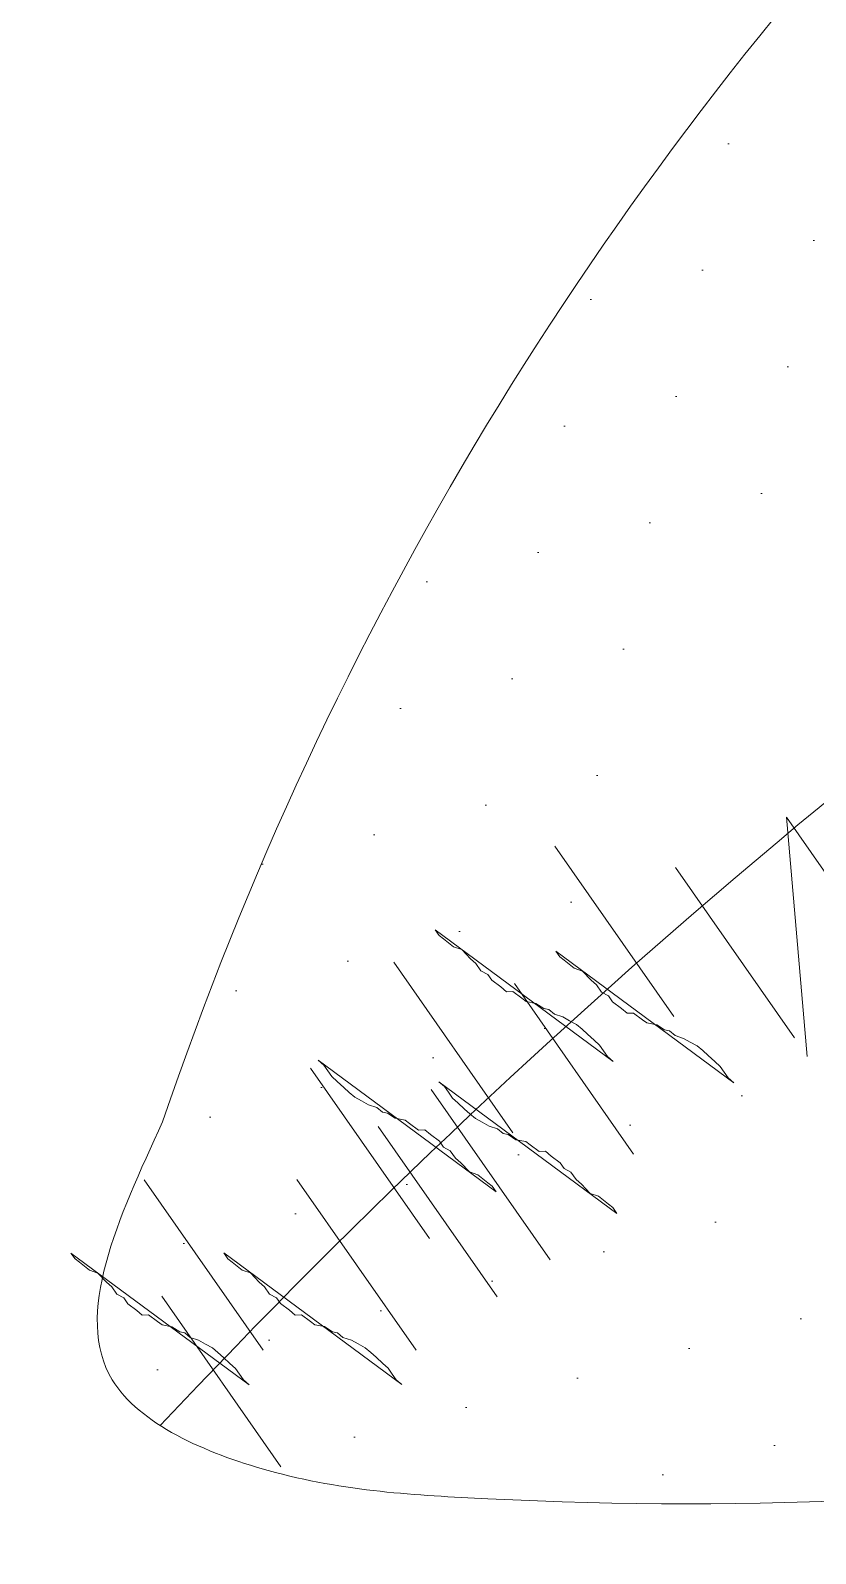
# Model space of a CAD drawing. Extents: x 25752 to 73233, y 27827 to 61602.
# Drawn here: x 59651.9 to 59727.9, y 47807.8 to 47955.2 of the extents above; entities that cross this region are included whole.
import ezdxf

# ---------------------------------------------------------------- set-up
doc = ezdxf.new("R2010")
doc.units = 0
doc.header["$LTSCALE"] = 1000
doc.header["$MEASUREMENT"] = 0
for name, color, linetype, lineweight in [('配景图块－家具立面', 252, 'Continuous', 9), ('铺地', 8, 'Continuous', 5), ('陈设', 31, 'Continuous', 5)]:
    doc.layers.add(name, color=color, linetype=linetype, lineweight=lineweight)

# ---------------------------------------------------------------- blocks, each defined once
blk = doc.blocks.new('keting-01')
at = {"layer": '陈设'}
h = blk.add_hatch(dxfattribs=at)
h.set_pattern_fill('DOTS', color=8, scale=304.8, style=0)
h.set_pattern_definition([(360, (18162.58683531021, 25617.30413790274), (9.525, 19.05), [0, -19.05])])
edge = h.paths.add_edge_path()
edge.add_spline(control_points=[(996.0713303628145, 863.5908750832896), (987.8386285043089, 865.249062579649), (979.6290772076463, 866.8703409121372), (953.8046428019879, 871.8115154706757), (936.2674978222931, 874.9332216072362), (901.3564025760861, 880.3358279757667), (884.0475129705155, 882.5680708720465), (843.5278039620025, 886.746823094727), (820.2507946590194, 888.4518537753029), (749.6108987083426, 892.7779565799283), (701.3337347968481, 894.618957277853), (627.9680007197894, 900.9026336313109), (603.3749709839467, 903.5774288240355), (566.4484742425848, 909.1011380929267), (554.1336054278072, 911.1946513882722), (529.5235732987057, 915.9968669301015), (517.1714435715694, 918.7274998116773), (490.3756448621862, 925.4178034765064), (476.0802774102194, 929.4496035207412), (452.3256658747559, 936.4561370372539), (442.7341582282679, 939.3740820792736), (433.2446362406481, 942.261107346334)], knot_values=[0.007594318894714291, 0.007594318894714291, 0.007594318894714291, 0.007594318894714291, 1.009331685129112, 1.009331685129112, 3.166903830014817, 3.166903830014817, 5.324475974900523, 5.324475974900523, 8.146713981276132, 8.146713981276132, 13.78698518195698, 13.78698518195698, 16.6071207822974, 16.6071207822974, 18.01718858246761, 18.01718858246761, 19.42725638263783, 19.42725638263783, 21.11840045899928, 21.11840045899928, 22.2881602581128, 22.2881602581128, 22.2881602581128, 22.2881602581128], degree=3, periodic=0)
edge.add_ellipse((-77.48649606085382, -800.0763045151252), major_axis=(-1283.858626616139, 1283.858626616139), ratio=0.9999999999999818, start_angle=-61.33743676422674, end_angle=-48.55714826964773)
edge.add_ellipse((147.8141850942047, -800.0763045151252), major_axis=(1283.858626616115, 1283.858626616115), ratio=0.9999999999999885, start_angle=48.5571482696466, end_angle=61.33743676426361)
edge.add_spline(control_points=[(-362.9169472076464, 942.2611073462176), (-372.4064691951498, 939.3740820792154), (-381.9979768417543, 936.4561370371375), (-405.7525883766357, 929.4496035208576), (-420.0479558280203, 925.4178034767974), (-446.8437545358902, 918.7274998123175), (-459.1958842620952, 915.9968669308582), (-483.8059163887519, 911.1946513893781), (-496.1207852023654, 909.1011380941491), (-533.0472819404677, 903.5774288254324), (-557.6403116740985, 900.9026336325915), (-611.6581250126474, 896.2760806423612), (-640.9893235403579, 894.6019140569842), (-669.9649956822395, 893.036922814732)], knot_values=[0.007594318904541566, 0.007594318904541566, 0.007594318904541566, 0.007594318904541566, 1.177354118008585, 1.177354118008585, 2.868498194319651, 2.868498194319651, 4.278565994361959, 4.278565994361959, 5.688633794404266, 5.688633794404266, 8.508769394488882, 8.508769394488882, 11.91787256770212, 11.91787256770212, 11.91787256770212, 11.91787256770212], degree=3, periodic=0)
edge.add_ellipse((-690.3545186583651, 887.7951286538737), major_axis=(-14.8863872921046, 14.8863872921046), ratio=0.9999999999995667, start_angle=225.8035234418923, end_angle=239.417541532368, ccw=False)
edge.add_ellipse((-1021.224653691403, 764.549575428071), major_axis=(-263.7332285244026, 263.7332285244026), ratio=0.9999999999994231, start_angle=234.5429178462428, end_angle=244.3434878472222, ccw=False)
edge.add_ellipse((-545.4026927228551, 1473.910637742491), major_axis=(464.1965283956217, 464.1965283956217), ratio=0.9999999999999988, start_angle=215.5301837112753, end_angle=236.2784491778619)
edge.add_ellipse((-116.4895104428288, 4898.453169354412), major_axis=(2884.587237370078, 2884.587237370078), ratio=1, start_angle=220.7753203818918, end_angle=231.6420249032678)
edge.add_ellipse((703.8265827595023, 1753.867807273753), major_axis=(-687.3524551223126, 687.3524551223126), ratio=0.9999999999999951, start_angle=113.9930274311128, end_angle=139.4777875760855)
edge.add_ellipse((803.3696362192277, 772.3616992990137), major_axis=(18.88655356571336, 18.88655356571336), ratio=0.999999999999889, start_angle=29.349690518414718, end_angle=107.31395154978779, ccw=False)
edge.add_ellipse((582.0949540698202, 537.5616818803828), major_axis=(245.0239564003844, 245.0239564003844), ratio=0.9999999999999977, start_angle=326.06965526290503, end_angle=363.74867896470926, ccw=False)
edge.add_ellipse((782.0569143572357, 287.1395743794274), major_axis=(-245.0406506768896, 245.0406506768896), ratio=0.9999999999729834, start_angle=289.4364312615882, end_angle=291.1525348597326, ccw=False)
edge.add_ellipse((2297.740822082967, 545.9582504187129), major_axis=(-966.7610353427459, 966.7610353427459), ratio=0.9999999999999937, start_angle=35.30528515153998, end_angle=42.74492259143477, ccw=False)
edge.add_ellipse((1141.667108909693, 731.1284608243732), major_axis=(139.1840901862562, 139.1840901862562), ratio=0.9999999999998591, start_angle=92.70420918075928, end_angle=121.7648417998393, ccw=False)
edge = h.paths.add_edge_path()
edge.add_ellipse((1101.918267338537, 809.3025705468026), major_axis=(-54.2011694401335, 54.2011694401335), ratio=0.9999999999999156, start_angle=248.1334738211491, end_angle=277.7178630449272)
edge.add_ellipse((1076.469573644921, 764.9464125772356), major_axis=(-90.17858370672025, 90.17858370672026), ratio=0.9999999999997502, start_angle=-79.30676778778508, end_angle=-64.31921627686972)
edge.add_ellipse((-296.995434705168, 651.4936658183578), major_axis=(1014.580495176632, 1014.580495176632), ratio=0.9999999999999984, start_angle=303.32411686118166, end_angle=324.37804893725087, ccw=False)
edge.add_spline(control_points=[(1108.148602955276, 361.1190873634769), (1110.136375368107, 360.9395735422149), (1118.851643845905, 360.1629144363105), (1127.953862196533, 359.6286005796865), (1136.498063597945, 358.8512076107436)], knot_values=[0, 0, 0, 0, 0.2418033642713523, 1.052830296575082, 1.052830296575082, 1.052830296575082, 1.052830296575082], degree=3, periodic=0)
edge.add_ellipse((1133.497794231167, 324.3855359081645), major_axis=(-24.46307566700356, 24.46307566700356), ratio=0.9999999999999188, start_angle=238.7767705824798, end_angle=310.27284356007203, ccw=False)
edge.add_ellipse((-2508.813566227327, 624.5515211943421), major_axis=(2607.446179105898, 2607.446179105898), ratio=0.999999999999999, start_angle=310.4593117003497, end_angle=318.3404531218047)
edge = h.paths.add_edge_path()
edge.add_ellipse((-1031.590578305419, 809.3025705465116), major_axis=(54.20116944015222, 54.20116944015222), ratio=0.9999999999995934, start_angle=82.28213695507955, end_angle=111.8665261788591)
edge.add_ellipse((2579.141255260445, 624.5515211949823), major_axis=(-2607.446179106048, 2607.446179106049), ratio=0.9999999999999925, start_angle=41.65954687821016, end_angle=49.54410408661445)
edge.add_ellipse((-1063.138307445566, 324.2252916574944), major_axis=(24.46307566700256, 24.46307566700256), ratio=0.9999999999999033, start_angle=49.98346972011012, end_angle=121.3236457343994, ccw=False)
edge.add_spline(control_points=[(-1066.143605310703, 358.690525254875), (-1062.783122170367, 358.996772701852), (-1059.659696693998, 359.2463994749123), (-1056.694063436356, 359.4704228297924)], knot_values=[0, 0, 0, 0, 0.3189857557440551, 0.3189857557440551, 0.3189857557440551, 0.3189857557440551], degree=3, periodic=0)
edge.add_ellipse((2166.821021849522, 749.914078490925), major_axis=(2296.028718604327, 2296.028718604327), ratio=0.9999999999999991, start_angle=132.8754075785099, end_angle=141.9062269296692, ccw=False)
edge = h.paths.add_edge_path()
edge.add_ellipse((-635.3614413564792, 614.8597379613784), major_axis=(201.0565212141125, 201.0565212141125), ratio=0.9999999999999994, start_angle=219.8560000035077, end_angle=290.9319768433341)
edge.add_ellipse((-399.5050116856582, 697.3351374629419), major_axis=(141.3163031800011, 141.3163031800011), ratio=0.9999999999999929, start_angle=231.8281592482279, end_angle=294.8810682384705)
edge.add_ellipse((-58.50481420382857, 130.5610611776938), major_axis=(-368.4761261597796, 368.4761261597795), ratio=0.9999999999999991, start_angle=285.52623263396157, end_angle=332.11357467867344, ccw=False)
edge.add_ellipse((469.8066690799315, 776.027095969941), major_axis=(-235.293706831595, 235.293706831595), ratio=0.9999999999999817, start_angle=80.19826500577827, end_angle=130.5062586859865)
edge.add_ellipse((682.046916129184, 526.5308612888912), major_axis=(178.2628612539982, 178.2628612539982), ratio=0.9999999999999981, start_angle=154.0384846775883, end_angle=216.6923729745889)
edge.add_ellipse((1096.802542923717, 604.6498504911433), major_axis=(-394.2525525941339, 394.252552594134), ratio=0.999999999999949, start_angle=80.98112304628877, end_angle=109.8781780001218)
edge.add_ellipse((81.6952970182756, 14361.16825844161), major_axis=(-10099.29640554323, 10099.29640554323), ratio=0.9999999999995927, start_angle=138.1241672681158, end_angle=138.7143909774701)
edge.add_spline(control_points=[(1006.961830939166, 108.6085719899856), (1007.363344130339, 114.9970480263582), (1007.454428465106, 121.4929060100112), (1007.199459466501, 128.3166593944188)], knot_values=[2.293510373809953, 2.293510373809953, 2.293510373809953, 2.293510373809953, 2.979732802934619, 2.979732802934619, 2.979732802934619, 2.979732802934619], degree=3, periodic=0)
edge.add_spline(control_points=[(1007.199459466501, 128.3166593944188), (1007.056142148329, 132.1522709439159), (1006.394062284846, 142.4749772372306), (1004.522849050001, 156.9979462881456), (992.0258315125247, 153.6702440436347), (988.5933109238977, 157.0695412120549), (987.1594260093989, 159.5937389279716)], knot_values=[2.979732802934619, 2.979732802934619, 2.979732802934619, 2.979732802934619, 3.36545639614831, 3.990521829336836, 4.278466320926378, 4.605763273049225, 4.605763273049225, 4.605763273049225, 4.605763273049225], degree=3, periodic=0)
edge.add_spline(control_points=[(987.1594260093989, 159.5937389279716), (985.7204994963249, 162.1268118276494), (984.6764873770298, 165.380762527755), (983.6324752577348, 168.6347132280353)], knot_values=[4.605763273049225, 4.605763273049225, 4.605763273049225, 4.605763273049225, 4.934211014792284, 4.934211014792284, 4.934211014792284, 4.934211014792284], degree=3, periodic=0)
edge.add_ellipse((2297.740822082967, 545.9582504187129), major_axis=(-966.7610353430241, 966.761035343024), ratio=0.9999999999998376, start_angle=52.795632896919415, end_angle=61.02050574382298, ccw=False)
edge.add_ellipse((697.9145912433742, 481.1212555931415), major_axis=(-193.2577183695978, 193.2577183695977), ratio=0.9999999999999212, start_angle=165.6335501199894, end_angle=198.8130742464472, ccw=False)
edge.add_ellipse((987.5689921147423, 481.2092158006271), major_axis=(197.4361382076936, 197.4361382076936), ratio=0.9999999999998674, start_angle=151.0252170128921, end_angle=192.4102655699839, ccw=False)
edge.add_ellipse((872.4652319916058, 801.2413249782403), major_axis=(300.9884463597922, 300.9884463597923), ratio=0.9999999999999813, start_angle=177.8463850309959, end_angle=203.8962665094932, ccw=False)
edge.add_ellipse((886.4243425853783, 285.6783404281014), major_axis=(-280.5584644205587, 280.5584644205586), ratio=0.9999999999996602, start_angle=2.0533838449994732, end_angle=10.260448050109005, ccw=False)
edge.add_spline(control_points=[(595.9934426442487, 556.0040629839059), (602.4018513633637, 564.1422486366355), (618.4675662182271, 584.5444695093902), (560.9736075192923, 575.6567985196598), (529.1059395032935, 596.5780363008962), (474.9238256493118, 621.3288819395821), (415.2595064755296, 591.6954341397504), (340.9271842219168, 609.1883606316987), (261.9902330305194, 623.6756329140626), (229.1386710400693, 677.9326262066606), (178.6444096356863, 685.7719019984361), (189.3899977983674, 715.6425413673278), (173.7849215685856, 716.9934724339982), (165.6612177520292, 717.6121500710142)], knot_values=[28.72622828787619, 28.72622828787619, 28.72622828787619, 28.72622828787619, 29.65137003608691, 31.04553471454428, 32.97090723718488, 34.80045963000916, 37.53798117998499, 40.13244696109814, 43.73799823656201, 46.29924793153518, 47.53881564063179, 48.20545028199999, 48.98405692497199, 48.98405692497199, 48.98405692497199, 48.98405692550385], degree=3, periodic=0)
edge.add_ellipse((18.62507486331742, -4997.741153196723), major_axis=(-4042.702252732715, 4042.702252732715), ratio=0.9999999999999977, start_angle=-46.47369586912973, end_angle=-42.84626635100496)
edge.add_spline(control_points=[(-196.2340660261689, 715.4644757015049), (-208.8575831012568, 714.1898179298732), (-231.1373375068652, 711.301770086342), (-259.3318401137367, 671.6945340897655), (-321.67682123743, 652.850656854629), (-379.5356295341626, 620.6237012119964), (-444.5238694277359, 630.861494119803), (-465.1179062118754, 597.4442924734321), (-544.0760743449209, 568.0265953844064), (-524.7681710667675, 567.5076862247661)], knot_values=[0, 0, 0, 1.163513729807164e-12, 1.426783815582302, 2.507845637052222, 5.446644405802077, 8.794161911986935, 10.36550993041577, 12.19506232323765, 14.47634677036475, 14.47634677036475, 14.47634677036475, 14.47634677036475], degree=3, periodic=0)
edge.add_ellipse((-756.0246989517473, 924.870957973355), major_axis=(300.9884463598087, 300.9884463598087), ratio=0.9999999999999547, start_angle=233.1899730444863, end_angle=257.9076692015958, ccw=False)
edge.add_ellipse((-939.7393269962631, 638.6571184380446), major_axis=(197.4361382076993, 197.4361382076993), ratio=0.9999999999999556, start_angle=244.6759739839959, end_angle=286.0610225410798, ccw=False)
edge.add_ellipse((-657.4306535270298, 573.8381970869959), major_axis=(-193.2577183704306, 193.2577183704306), ratio=0.9999999999956852, start_angle=85.14470269029368, end_angle=91.45268943398088, ccw=False)
edge.add_ellipse((-2122.789457567385, 542.7427645198768), major_axis=(-894.3411277871842, 894.3411277871842), ratio=0.9999999999998531, start_angle=208.0880272447276, end_angle=218.4118439115923, ccw=False)
edge.add_spline(control_points=[(-912.6986819964368, 174.8128519249731), (-914.3419047960779, 169.8037326467456), (-915.9851275954861, 164.7946133684018), (-919.0608770635445, 162.4413558801753)], knot_values=[4.42752981046754, 4.42752981046754, 4.42752981046754, 4.42752981046754, 4.934211014792284, 4.934211014792284, 4.934211014792284, 4.934211014792284], degree=3, periodic=0)
edge.add_ellipse((-1027.898065884248, 610.1037862319499), major_axis=(325.7661624684434, 325.7661624684433), ratio=0.9999999999999749, start_angle=238.6648212037559, end_angle=277.816367146285)
h = blk.add_hatch(dxfattribs=at)
h.set_pattern_fill('DOTS', color=8, scale=162.56, angle=14.82400259601741, style=0)
h.set_pattern_definition([(14.82400259601742, (4836.366016332875, 17139.19586050097), (2.3114750246387, 11.12155938753516), [0, -10.15999999999999])])
edge = h.paths.add_edge_path(flags=17)
edge.add_ellipse((-519.1439025870932, 762.2042342543718), major_axis=(21.14502328860399, 21.14502328860399), ratio=0.9999999999999227, start_angle=217.598370494964, end_angle=267.39462829812675, ccw=False)
edge.add_ellipse((-537.164517506928, 656.8479491472244), major_axis=(54.45877196658473, 54.45877196658473), ratio=0.999999999999866, start_angle=350.65844968254294, end_angle=394.3991949743683, ccw=False)
edge.add_ellipse((-516.9501930261322, 701.7574595074402), major_axis=(-29.95442116378443, 29.95442116378443), ratio=0.9999999999998381, start_angle=224.9828587922299, end_angle=289.9024488496004)
edge = h.paths.add_edge_path(flags=17)
edge.add_ellipse((-268.9012063805421, 118.0461821601493), major_axis=(-437.6135387341282, 437.6135387341282), ratio=0.9999999999840347, start_angle=-26.32292343229813, end_angle=-25.58827127859119)
edge.add_ellipse((-472.1012531904853, 651.9236041483819), major_axis=(-35.27276074935165, 35.27276074935165), ratio=0.9999999999999832, start_angle=246.3633945223265, end_angle=317.8577408210059, ccw=False)
edge.add_ellipse((-407.3491173858347, 676.690143339074), major_axis=(-13.75234945515317, 13.75234945515317), ratio=0.9999999999999909, start_angle=-72.18619439915022, end_angle=64.8217797418078, ccw=False)
edge.add_ellipse((-443.9371503046423, 625.1105849205924), major_axis=(58.36219010513094, 58.36219010513094), ratio=0.9999999999999907, start_angle=11.56752916311502, end_angle=61.28906160823021)
edge = h.paths.add_edge_path()
edge.add_ellipse((-425.4547496489249, 468.2156776812044), major_axis=(-220.0337383788228, 220.0337383788228), ratio=0.9999999999999688, start_angle=-23.32578200306534, end_angle=26.28458598788795)
edge.add_spline(control_points=[(-720.1757704019547, 568.0616188914282), (-724.1126861067023, 559.5518392391969), (-729.1230209034402, 548.7218270415324), (-722.1788345618406, 542.4840992808458), (-720.3808340353426, 541.3396552748163)], knot_values=[0, 0, 0, 0, 1.42238482592121, 1.810204922351612, 1.810204922351612, 1.810204922351612, 1.810204922351612], degree=3, periodic=0)
edge.add_ellipse((-268.9012063769624, 118.0461821584613), major_axis=(437.6135387384768, 437.6135387384769), ratio=0.99999999999961, start_angle=87.25263749308863, end_angle=91.84549474957328, ccw=False)
edge.add_ellipse((-419.3596846963046, 494.8536052366253), major_axis=(196.4563008926624, 196.4563008926624), ratio=0.9999999999999459, start_angle=66.89079912288321, end_angle=117.98945326683679, ccw=False)
edge.add_ellipse((-326.5521458889125, 374.6258958802209), major_axis=(301.2260797398521, 301.2260797398521), ratio=0.9999999999999956, start_angle=389.56745048290304, end_angle=432.4529716565977, ccw=False)
edge.add_ellipse((-65.63578831939958, -110.8210009536706), major_axis=(-642.1611214507669, 642.1611214507669), ratio=0.999999999999835, start_angle=321.74637887917953, end_angle=324.3508728240508, ccw=False)
edge.add_spline(control_points=[(-172.3207264993107, 791.0438091878896), (-173.0406314915745, 794.3510192702524), (-177.5621041331906, 803.7592005331535), (-188.5103892912157, 803.5802000950789), (-195.9014523802325, 803.4593589303549)], knot_values=[0, 0, 0, 0, 0.5819764206049407, 1.791185280154921, 1.791185280154921, 1.791185280154921, 1.791185280154921], degree=3, periodic=0)
edge.add_ellipse((-310.588310538209, 350.0807654595119), major_axis=(330.6850650178454, 330.6850650178453), ratio=0.9999999999999977, start_angle=30.80422389370577, end_angle=74.43044399808288)
edge = h.paths.add_edge_path()
edge.add_spline(control_points=[(-184.02270455088, 765.4202955260407), (-178.7685652549844, 770.4592218788457), (-171.4651442120085, 777.4634900736273), (-171.7042187721236, 788.2116013358464), (-172.3207264993107, 791.0438091878896)], knot_values=[1.791185280154921, 1.791185280154921, 1.791185280154921, 1.791185280154921, 3.069002213139684, 3.567391534373676, 3.567391534373676, 3.567391534373676, 3.567391534373676], degree=3, periodic=0)
edge.add_ellipse((-65.63578831939958, -110.8210009536706), major_axis=(642.1611214519006, 642.1611214519005), ratio=0.9999999999993392, start_angle=51.74637887920161, end_angle=54.3508728240713)
edge.add_ellipse((-507.7083576456644, 994.6399603226455), major_axis=(-255.5169101381771, 255.5169101381771), ratio=0.9999999999999863, start_angle=145.8922033348512, end_angle=189.5904192882054, ccw=False)
edge.add_ellipse((-653.8920481570531, 961.5946925718454), major_axis=(273.4511480315422, 273.4511480315423), ratio=0.9999999999999933, start_angle=220.3807436132537, end_angle=258.6817611968143, ccw=False)
edge.add_ellipse((-268.9012063769624, 118.0461821584613), major_axis=(-437.6135387383082, 437.6135387383082), ratio=0.9999999999988526, start_angle=-2.747362506916546, end_angle=1.845494749579979)
edge.add_spline(control_points=[(-720.3808340353426, 541.3396552748163), (-717.6522013170179, 539.6028552498901), (-707.1904422369553, 535.6688909807708), (-697.8251601859229, 535.2074981800979), (-691.54221590003, 534.8979607583606)], knot_values=[1.810204922351612, 1.810204922351612, 1.810204922351612, 1.810204922351612, 2.398757922429805, 3.598446597238173, 3.598446597238173, 3.598446597238173, 3.598446597238173], degree=3, periodic=0)
edge.add_ellipse((-673.966593976249, 887.778286769113), major_axis=(-249.833371441272, 249.833371441272), ratio=0.9999999999999963, start_angle=132.1486721113125, end_angle=176.9724953827164)
edge.add_ellipse((-424.9174051396549, 901.4550634215702), major_axis=(-195.6217202257924, 195.6217202257924), ratio=0.9999999999999788, start_angle=132.3564968236814, end_angle=195.5463068146161)
h = blk.add_hatch(dxfattribs=at)
h.set_pattern_fill('DOTS', color=8, scale=101.6, angle=-12.91376044602294, style=0)
h.set_pattern_definition([(347.0862395539771, (-84801.83881072572, -1656.016197081772), (4.51382122238878, 5.479830560547713), [0, -6.35])])
edge = h.paths.add_edge_path()
edge.add_spline(control_points=[(-721.9139495213749, 708.4478805977269), (-723.4656656144653, 715.500723190722), (-726.3883777506417, 728.785001631768), (-749.9739508935018, 732.6530796482693), (-745.2405469171936, 743.5090452847653), (-743.3459817460971, 747.8541919271811)], knot_values=[0, 0, 0, 0, 0.7990955360639407, 1.505124701441903, 1.976309702937445, 1.976309702937445, 1.976309702937445, 1.976309702937445], degree=3, periodic=0)
edge.add_ellipse((-782.7966544702649, 403.5672688783961), major_axis=(245.0406506692318, 245.0406506692318), ratio=0.9999999999999795, start_angle=38.46318082415625, end_angle=87.3867010202112)
edge.add_ellipse((-818.5749749811366, 379.4697173082386), major_axis=(242.4561669294071, 242.4561669294071), ratio=0.9999999999999966, start_angle=388.6260509978115, end_angle=440.23784346014736, ccw=False)
at = {"layer": '陈设', "color": 8, "linetype": 'Continuous'}
for p, q in [((-665.2664875418704, 594.8660143965099), (-654.7831830251671, 579.8641193870862)), ((-665.2664875418704, 594.8660143965099), (-663.4444005549885, 573.8116719598765)), ((-665.2664875418704, 594.8660143965099), (-654.7831830251671, 579.8641193870862)), ((-665.2664875418704, 594.8660143965099), (-663.4444005549885, 573.8116719598765)), ((-665.2664875418704, 594.8660143965099), (-654.7831830251671, 579.8641193870862)), ((-665.2664875418704, 594.8660143965099), (-663.4444005549885, 573.8116719598765)), ((-665.2664875418704, 594.8660143965099), (-654.7831830251671, 579.8641193870862)), ((-665.2664875418704, 594.8660143965099), (-663.4444005549885, 573.8116719598765)), ((-675.1756287318713, 577.3365241035353), (-685.6589332487492, 592.338419112959)), ((-675.1756287318713, 577.3365241035353), (-685.6589332487492, 592.338419112959)), ((-675.1756287318713, 577.3365241035353), (-685.6589332487492, 592.338419112959)), ((-675.1756287318713, 577.3365241035353), (-685.6589332487492, 592.338419112959)), ((-664.5529369997967, 575.453093926073), (-675.0362415165, 590.4549889354967)), ((-664.5529369997967, 575.453093926073), (-675.0362415165, 590.4549889354967)), ((-664.5529369997967, 575.453093926073), (-675.0362415165, 590.4549889354967)), ((-664.5529369997967, 575.453093926073), (-675.0362415165, 590.4549889354967)), ((-699.8352023726911, 582.1167355084326), (-689.3518978559878, 567.114840499009)), ((-699.8352023726911, 582.1167355084326), (-689.3518978559878, 567.114840499009)), ((-699.8352023726911, 582.1167355084326), (-689.3518978559878, 567.114840499009)), ((-699.8352023726911, 582.1167355084326), (-689.3518978559878, 567.114840499009)), ((-689.2125106406165, 580.2333053309703), (-678.7292061237385, 565.2314103215467)), ((-689.2125106406165, 580.2333053309703), (-678.7292061237385, 565.2314103215467)), ((-689.2125106406165, 580.2333053309703), (-678.7292061237385, 565.2314103215467)), ((-689.2125106406165, 580.2333053309703), (-678.7292061237385, 565.2314103215467)), ((-707.1645750698226, 572.8008071827062), (-696.6812705529446, 557.7989121733117)), ((-707.1645750698226, 572.8008071827062), (-696.6812705529446, 557.7989121733117)), ((-707.1645750698226, 572.8008071827062), (-696.6812705529446, 557.7989121733117)), ((-707.1645750698226, 572.8008071827062), (-696.6812705529446, 557.7989121733117)), ((-696.5418833375734, 570.9173770051275), (-686.0585788206954, 555.9154819957912)), ((-696.5418833375734, 570.9173770051275), (-686.0585788206954, 555.9154819957912)), ((-696.5418833375734, 570.9173770051275), (-686.0585788206954, 555.9154819957912)), ((-696.5418833375734, 570.9173770051275), (-686.0585788206954, 555.9154819957912)), ((-701.205615853687, 567.6583668520325), (-690.7223113369837, 552.6564718427253)), ((-701.205615853687, 567.6583668520325), (-690.7223113369837, 552.6564718427253)), ((-701.205615853687, 567.6583668520325), (-690.7223113369837, 552.6564718427253)), ((-701.205615853687, 567.6583668520325), (-690.7223113369837, 552.6564718427253)), ((-711.3109881707933, 547.9707159115933), (-721.7942926876713, 562.9726109209878)), ((-711.3109881707933, 547.9707159115933), (-721.7942926876713, 562.9726109209878)), ((-711.3109881707933, 547.9707159115933), (-721.7942926876713, 562.9726109209878)), ((-711.3109881707933, 547.9707159115933), (-721.7942926876713, 562.9726109209878)), ((-697.8659622865962, 547.979823318834), (-708.3492668034742, 562.9817183281411)), ((-697.8659622865962, 547.979823318834), (-708.3492668034742, 562.9817183281411)), ((-697.8659622865962, 547.979823318834), (-708.3492668034742, 562.9817183281411)), ((-697.8659622865962, 547.979823318834), (-708.3492668034742, 562.9817183281411)), ((-709.7704951289052, 537.7177828577114), (-720.2537996456085, 552.719677867135)), ((-709.7704951289052, 537.7177828577114), (-720.2537996456085, 552.719677867135)), ((-709.7704951289052, 537.7177828577114), (-720.2537996456085, 552.719677867135)), ((-709.7704951289052, 537.7177828577114), (-720.2537996456085, 552.719677867135))]:
    blk.add_line(p, q, dxfattribs=at)
for points in [[(-696.1929725076188, 584.9772463228437), (-695.8372748280526, 584.468233231135), (-695.443248295458, 584.1753978321212), (-694.5662708103191, 583.4624737613485), (-693.8288133119931, 583.2202339293144), (-693.0795546725858, 582.419051686069), (-692.5966037202161, 581.9989630142809), (-692.1519816207292, 581.3626966495649), (-691.5424436428002, 581.0310668246821), (-691.186745963234, 580.5220537329442), (-690.3986928980448, 579.9363829350332), (-689.9157419455005, 579.5162942632451), (-689.3561332868703, 579.5285609769926), (-688.568080221652, 578.9428901791689), (-688.1740536890575, 578.6500547801843), (-687.3093429175788, 578.4967393680126), (-686.6102142722812, 578.0383218430798), (-686.1778588866582, 577.9616641369648), (-685.6949079341139, 577.5415754650894), (-684.9574504357879, 577.2993356330553), (-684.3472462102654, 576.9681713810423), (-683.7370419849176, 576.6370071290876), (-683.2540910324024, 576.216918457183), (-682.771140079858, 575.796829785395), (-682.1997302803211, 575.2501540880185), (-681.7167793277767, 574.8300654162304), (-681.3610816482105, 574.3210523243761), (-681.0053839686443, 573.8120392326673), (-680.5224330161, 573.3919505607919)], [(-696.1929725076188, 584.9772463228437), (-695.8372748280526, 584.468233231135), (-695.443248295458, 584.1753978321212), (-694.5662708103191, 583.4624737613485), (-693.8288133119931, 583.2202339293144), (-693.0795546725858, 582.419051686069), (-692.5966037202161, 581.9989630142809), (-692.1519816207292, 581.3626966495649), (-691.5424436428002, 581.0310668246821), (-691.186745963234, 580.5220537329442), (-690.3986928980448, 579.9363829350332), (-689.9157419455005, 579.5162942632451), (-689.3561332868703, 579.5285609769926), (-688.568080221652, 578.9428901791689), (-688.1740536890575, 578.6500547801843), (-687.3093429175788, 578.4967393680126), (-686.6102142722812, 578.0383218430798), (-686.1778588866582, 577.9616641369648), (-685.6949079341139, 577.5415754650894), (-684.9574504357879, 577.2993356330553), (-684.3472462102654, 576.9681713810423), (-683.7370419849176, 576.6370071290876), (-683.2540910324024, 576.216918457183), (-682.771140079858, 575.796829785395), (-682.1997302803211, 575.2501540880185), (-681.7167793277767, 574.8300654162304), (-681.3610816482105, 574.3210523243761), (-681.0053839686443, 573.8120392326673), (-680.5224330161, 573.3919505607919)], [(-696.1929725076188, 584.9772463228437), (-695.8372748280526, 584.468233231135), (-695.443248295458, 584.1753978321212), (-694.5662708103191, 583.4624737613485), (-693.8288133119931, 583.2202339293144), (-693.0795546725858, 582.419051686069), (-692.5966037202161, 581.9989630142809), (-692.1519816207292, 581.3626966495649), (-691.5424436428002, 581.0310668246821), (-691.186745963234, 580.5220537329442), (-690.3986928980448, 579.9363829350332), (-689.9157419455005, 579.5162942632451), (-689.3561332868703, 579.5285609769926), (-688.568080221652, 578.9428901791689), (-688.1740536890575, 578.6500547801843), (-687.3093429175788, 578.4967393680126), (-686.6102142722812, 578.0383218430798), (-686.1778588866582, 577.9616641369648), (-685.6949079341139, 577.5415754650894), (-684.9574504357879, 577.2993356330553), (-684.3472462102654, 576.9681713810423), (-683.7370419849176, 576.6370071290876), (-683.2540910324024, 576.216918457183), (-682.771140079858, 575.796829785395), (-682.1997302803211, 575.2501540880185), (-681.7167793277767, 574.8300654162304), (-681.3610816482105, 574.3210523243761), (-681.0053839686443, 573.8120392326673), (-680.5224330161, 573.3919505607919)], [(-696.1929725076188, 584.9772463228437), (-695.8372748280526, 584.468233231135), (-695.443248295458, 584.1753978321212), (-694.5662708103191, 583.4624737613485), (-693.8288133119931, 583.2202339293144), (-693.0795546725858, 582.419051686069), (-692.5966037202161, 581.9989630142809), (-692.1519816207292, 581.3626966495649), (-691.5424436428002, 581.0310668246821), (-691.186745963234, 580.5220537329442), (-690.3986928980448, 579.9363829350332), (-689.9157419455005, 579.5162942632451), (-689.3561332868703, 579.5285609769926), (-688.568080221652, 578.9428901791689), (-688.1740536890575, 578.6500547801843), (-687.3093429175788, 578.4967393680126), (-686.6102142722812, 578.0383218430798), (-686.1778588866582, 577.9616641369648), (-685.6949079341139, 577.5415754650894), (-684.9574504357879, 577.2993356330553), (-684.3472462102654, 576.9681713810423), (-683.7370419849176, 576.6370071290876), (-683.2540910324024, 576.216918457183), (-682.771140079858, 575.796829785395), (-682.1997302803211, 575.2501540880185), (-681.7167793277767, 574.8300654162304), (-681.3610816482105, 574.3210523243761), (-681.0053839686443, 573.8120392326673), (-680.5224330161, 573.3919505607919)], [(-685.5702807753696, 583.0938161453814), (-685.2145830958034, 582.5848030536436), (-684.8205565632088, 582.2919676546298), (-683.9435790780699, 581.579043583828), (-683.2061215797439, 581.336803751823), (-682.4568629405112, 580.5356215085776), (-681.9739119879669, 580.1155328367022), (-681.52928988848, 579.4792664720735), (-680.919751910551, 579.1476366471616), (-680.5640542309848, 578.6386235554528), (-679.7760011657665, 578.0529527575418), (-679.2930502132513, 577.6328640857246), (-678.733441554592, 577.6451307995012), (-677.9453884894028, 577.0594600015902), (-677.5513619568083, 576.7666246026638), (-676.6866511855042, 576.6133091904921), (-675.9875225400319, 576.1548916655593), (-675.555167154409, 576.0782339595025), (-675.0722162020393, 575.658145287598), (-674.3347587035387, 575.415905455593), (-673.7245544781908, 575.0847412035218), (-673.1143502526684, 574.7535769515671), (-672.631399300124, 574.3334882796917), (-672.1484483475797, 573.9133996079036), (-671.5770385480719, 573.3667239105271), (-671.0940875957021, 572.9466352386517), (-670.7383899161359, 572.4376221469138), (-670.3826922365697, 571.9286090551759), (-669.8997412840254, 571.5085203832714)], [(-685.5702807753696, 583.0938161453814), (-685.2145830958034, 582.5848030536436), (-684.8205565632088, 582.2919676546298), (-683.9435790780699, 581.579043583828), (-683.2061215797439, 581.336803751823), (-682.4568629405112, 580.5356215085776), (-681.9739119879669, 580.1155328367022), (-681.52928988848, 579.4792664720735), (-680.919751910551, 579.1476366471616), (-680.5640542309848, 578.6386235554528), (-679.7760011657665, 578.0529527575418), (-679.2930502132513, 577.6328640857246), (-678.733441554592, 577.6451307995012), (-677.9453884894028, 577.0594600015902), (-677.5513619568083, 576.7666246026638), (-676.6866511855042, 576.6133091904921), (-675.9875225400319, 576.1548916655593), (-675.555167154409, 576.0782339595025), (-675.0722162020393, 575.658145287598), (-674.3347587035387, 575.415905455593), (-673.7245544781908, 575.0847412035218), (-673.1143502526684, 574.7535769515671), (-672.631399300124, 574.3334882796917), (-672.1484483475797, 573.9133996079036), (-671.5770385480719, 573.3667239105271), (-671.0940875957021, 572.9466352386517), (-670.7383899161359, 572.4376221469138), (-670.3826922365697, 571.9286090551759), (-669.8997412840254, 571.5085203832714)], [(-685.5702807753696, 583.0938161453814), (-685.2145830958034, 582.5848030536436), (-684.8205565632088, 582.2919676546298), (-683.9435790780699, 581.579043583828), (-683.2061215797439, 581.336803751823), (-682.4568629405112, 580.5356215085776), (-681.9739119879669, 580.1155328367022), (-681.52928988848, 579.4792664720735), (-680.919751910551, 579.1476366471616), (-680.5640542309848, 578.6386235554528), (-679.7760011657665, 578.0529527575418), (-679.2930502132513, 577.6328640857246), (-678.733441554592, 577.6451307995012), (-677.9453884894028, 577.0594600015902), (-677.5513619568083, 576.7666246026638), (-676.6866511855042, 576.6133091904921), (-675.9875225400319, 576.1548916655593), (-675.555167154409, 576.0782339595025), (-675.0722162020393, 575.658145287598), (-674.3347587035387, 575.415905455593), (-673.7245544781908, 575.0847412035218), (-673.1143502526684, 574.7535769515671), (-672.631399300124, 574.3334882796917), (-672.1484483475797, 573.9133996079036), (-671.5770385480719, 573.3667239105271), (-671.0940875957021, 572.9466352386517), (-670.7383899161359, 572.4376221469138), (-670.3826922365697, 571.9286090551759), (-669.8997412840254, 571.5085203832714)], [(-685.5702807753696, 583.0938161453814), (-685.2145830958034, 582.5848030536436), (-684.8205565632088, 582.2919676546298), (-683.9435790780699, 581.579043583828), (-683.2061215797439, 581.336803751823), (-682.4568629405112, 580.5356215085776), (-681.9739119879669, 580.1155328367022), (-681.52928988848, 579.4792664720735), (-680.919751910551, 579.1476366471616), (-680.5640542309848, 578.6386235554528), (-679.7760011657665, 578.0529527575418), (-679.2930502132513, 577.6328640857246), (-678.733441554592, 577.6451307995012), (-677.9453884894028, 577.0594600015902), (-677.5513619568083, 576.7666246026638), (-676.6866511855042, 576.6133091904921), (-675.9875225400319, 576.1548916655593), (-675.555167154409, 576.0782339595025), (-675.0722162020393, 575.658145287598), (-674.3347587035387, 575.415905455593), (-673.7245544781908, 575.0847412035218), (-673.1143502526684, 574.7535769515671), (-672.631399300124, 574.3334882796917), (-672.1484483475797, 573.9133996079036), (-671.5770385480719, 573.3667239105271), (-671.0940875957021, 572.9466352386517), (-670.7383899161359, 572.4376221469138), (-670.3826922365697, 571.9286090551759), (-669.8997412840254, 571.5085203832714)], [(-690.8109638101887, 561.9010748103028), (-691.1666614897549, 562.4100879020407), (-691.5606880223495, 562.7029233009671), (-692.4376655074884, 563.4158473717398), (-693.1751230058144, 563.6580872038612), (-693.9248472179752, 564.4599356944964), (-694.4077981705195, 564.8800243663718), (-694.8524202700355, 565.5162907310878), (-695.4619582479354, 565.8479205559997), (-695.8176559275016, 566.3569336477085), (-696.6057089927199, 566.9426044455613), (-697.0886599452642, 567.3626931174367), (-697.6482686038944, 567.3504264036892), (-698.4358560961555, 567.9354309539776), (-698.82988262875, 568.228266352904), (-699.6945934000541, 568.3815817651921), (-700.3937220455264, 568.8399992900086), (-700.8260774311493, 568.9166569961817), (-701.3090283836937, 569.3367456679698), (-702.0464858820196, 569.5789855000912), (-702.6566901075421, 569.910149752046), (-703.2668943328899, 570.241314004088), (-703.7498452854343, 570.6614026759053), (-704.2327962379786, 571.0814913477807), (-704.8046716104436, 571.628833292576), (-705.2876225627842, 572.0489219644223), (-705.6433202423505, 572.5579350562766), (-705.9990179219167, 573.0669481480145), (-706.481968874461, 573.4870368198026)], [(-690.8109638101887, 561.9010748103028), (-691.1666614897549, 562.4100879020407), (-691.5606880223495, 562.7029233009671), (-692.4376655074884, 563.4158473717398), (-693.1751230058144, 563.6580872038612), (-693.9248472179752, 564.4599356944964), (-694.4077981705195, 564.8800243663718), (-694.8524202700355, 565.5162907310878), (-695.4619582479354, 565.8479205559997), (-695.8176559275016, 566.3569336477085), (-696.6057089927199, 566.9426044455613), (-697.0886599452642, 567.3626931174367), (-697.6482686038944, 567.3504264036892), (-698.4358560961555, 567.9354309539776), (-698.82988262875, 568.228266352904), (-699.6945934000541, 568.3815817651921), (-700.3937220455264, 568.8399992900086), (-700.8260774311493, 568.9166569961817), (-701.3090283836937, 569.3367456679698), (-702.0464858820196, 569.5789855000912), (-702.6566901075421, 569.910149752046), (-703.2668943328899, 570.241314004088), (-703.7498452854343, 570.6614026759053), (-704.2327962379786, 571.0814913477807), (-704.8046716104436, 571.628833292576), (-705.2876225627842, 572.0489219644223), (-705.6433202423505, 572.5579350562766), (-705.9990179219167, 573.0669481480145), (-706.481968874461, 573.4870368198026)], [(-690.8109638101887, 561.9010748103028), (-691.1666614897549, 562.4100879020407), (-691.5606880223495, 562.7029233009671), (-692.4376655074884, 563.4158473717398), (-693.1751230058144, 563.6580872038612), (-693.9248472179752, 564.4599356944964), (-694.4077981705195, 564.8800243663718), (-694.8524202700355, 565.5162907310878), (-695.4619582479354, 565.8479205559997), (-695.8176559275016, 566.3569336477085), (-696.6057089927199, 566.9426044455613), (-697.0886599452642, 567.3626931174367), (-697.6482686038944, 567.3504264036892), (-698.4358560961555, 567.9354309539776), (-698.82988262875, 568.228266352904), (-699.6945934000541, 568.3815817651921), (-700.3937220455264, 568.8399992900086), (-700.8260774311493, 568.9166569961817), (-701.3090283836937, 569.3367456679698), (-702.0464858820196, 569.5789855000912), (-702.6566901075421, 569.910149752046), (-703.2668943328899, 570.241314004088), (-703.7498452854343, 570.6614026759053), (-704.2327962379786, 571.0814913477807), (-704.8046716104436, 571.628833292576), (-705.2876225627842, 572.0489219644223), (-705.6433202423505, 572.5579350562766), (-705.9990179219167, 573.0669481480145), (-706.481968874461, 573.4870368198026)], [(-690.8109638101887, 561.9010748103028), (-691.1666614897549, 562.4100879020407), (-691.5606880223495, 562.7029233009671), (-692.4376655074884, 563.4158473717398), (-693.1751230058144, 563.6580872038612), (-693.9248472179752, 564.4599356944964), (-694.4077981705195, 564.8800243663718), (-694.8524202700355, 565.5162907310878), (-695.4619582479354, 565.8479205559997), (-695.8176559275016, 566.3569336477085), (-696.6057089927199, 566.9426044455613), (-697.0886599452642, 567.3626931174367), (-697.6482686038944, 567.3504264036892), (-698.4358560961555, 567.9354309539776), (-698.82988262875, 568.228266352904), (-699.6945934000541, 568.3815817651921), (-700.3937220455264, 568.8399992900086), (-700.8260774311493, 568.9166569961817), (-701.3090283836937, 569.3367456679698), (-702.0464858820196, 569.5789855000912), (-702.6566901075421, 569.910149752046), (-703.2668943328899, 570.241314004088), (-703.7498452854343, 570.6614026759053), (-704.2327962379786, 571.0814913477807), (-704.8046716104436, 571.628833292576), (-705.2876225627842, 572.0489219644223), (-705.6433202423505, 572.5579350562766), (-705.9990179219167, 573.0669481480145), (-706.481968874461, 573.4870368198026)], [(-680.1882720779395, 560.0176446328114), (-680.5439697575057, 560.5266577245493), (-680.9379962901003, 560.8194931234466), (-681.8149737752392, 561.5324171942484), (-682.5524312735652, 561.7746570263407), (-683.3021554859006, 562.576505517005), (-683.7851064382703, 562.9965941889095), (-684.2297285377572, 563.6328605536255), (-684.8392665156862, 563.9644903785083), (-685.1949641952524, 564.4735034702462), (-685.9830172604707, 565.0591742680408), (-686.465968213015, 565.4792629399453), (-687.0255768716452, 565.4669962261687), (-687.8131643640809, 566.0520007765153), (-688.2071908966755, 566.3448361754126), (-689.0719016679795, 566.4981515875843), (-689.7710303132772, 566.9565691125172), (-690.2033856989001, 567.0332268187194), (-690.6863366514444, 567.4533154905075), (-691.4237941497704, 567.6955553225998), (-692.0339983752929, 568.0267195745546), (-692.6442026008153, 568.3578838265094), (-693.127153553156, 568.7779724983848), (-693.6101045057003, 569.1980611702893), (-694.1819798781653, 569.7454031150555), (-694.6649308307096, 570.16549178696), (-695.0206285102759, 570.6745048787852), (-695.3763261898421, 571.183517970494), (-695.8592771423864, 571.6036066423112)], [(-680.1882720779395, 560.0176446328114), (-680.5439697575057, 560.5266577245493), (-680.9379962901003, 560.8194931234466), (-681.8149737752392, 561.5324171942484), (-682.5524312735652, 561.7746570263407), (-683.3021554859006, 562.576505517005), (-683.7851064382703, 562.9965941889095), (-684.2297285377572, 563.6328605536255), (-684.8392665156862, 563.9644903785083), (-685.1949641952524, 564.4735034702462), (-685.9830172604707, 565.0591742680408), (-686.465968213015, 565.4792629399453), (-687.0255768716452, 565.4669962261687), (-687.8131643640809, 566.0520007765153), (-688.2071908966755, 566.3448361754126), (-689.0719016679795, 566.4981515875843), (-689.7710303132772, 566.9565691125172), (-690.2033856989001, 567.0332268187194), (-690.6863366514444, 567.4533154905075), (-691.4237941497704, 567.6955553225998), (-692.0339983752929, 568.0267195745546), (-692.6442026008153, 568.3578838265094), (-693.127153553156, 568.7779724983848), (-693.6101045057003, 569.1980611702893), (-694.1819798781653, 569.7454031150555), (-694.6649308307096, 570.16549178696), (-695.0206285102759, 570.6745048787852), (-695.3763261898421, 571.183517970494), (-695.8592771423864, 571.6036066423112)], [(-680.1882720779395, 560.0176446328114), (-680.5439697575057, 560.5266577245493), (-680.9379962901003, 560.8194931234466), (-681.8149737752392, 561.5324171942484), (-682.5524312735652, 561.7746570263407), (-683.3021554859006, 562.576505517005), (-683.7851064382703, 562.9965941889095), (-684.2297285377572, 563.6328605536255), (-684.8392665156862, 563.9644903785083), (-685.1949641952524, 564.4735034702462), (-685.9830172604707, 565.0591742680408), (-686.465968213015, 565.4792629399453), (-687.0255768716452, 565.4669962261687), (-687.8131643640809, 566.0520007765153), (-688.2071908966755, 566.3448361754126), (-689.0719016679795, 566.4981515875843), (-689.7710303132772, 566.9565691125172), (-690.2033856989001, 567.0332268187194), (-690.6863366514444, 567.4533154905075), (-691.4237941497704, 567.6955553225998), (-692.0339983752929, 568.0267195745546), (-692.6442026008153, 568.3578838265094), (-693.127153553156, 568.7779724983848), (-693.6101045057003, 569.1980611702893), (-694.1819798781653, 569.7454031150555), (-694.6649308307096, 570.16549178696), (-695.0206285102759, 570.6745048787852), (-695.3763261898421, 571.183517970494), (-695.8592771423864, 571.6036066423112)], [(-680.1882720779395, 560.0176446328114), (-680.5439697575057, 560.5266577245493), (-680.9379962901003, 560.8194931234466), (-681.8149737752392, 561.5324171942484), (-682.5524312735652, 561.7746570263407), (-683.3021554859006, 562.576505517005), (-683.7851064382703, 562.9965941889095), (-684.2297285377572, 563.6328605536255), (-684.8392665156862, 563.9644903785083), (-685.1949641952524, 564.4735034702462), (-685.9830172604707, 565.0591742680408), (-686.465968213015, 565.4792629399453), (-687.0255768716452, 565.4669962261687), (-687.8131643640809, 566.0520007765153), (-688.2071908966755, 566.3448361754126), (-689.0719016679795, 566.4981515875843), (-689.7710303132772, 566.9565691125172), (-690.2033856989001, 567.0332268187194), (-690.6863366514444, 567.4533154905075), (-691.4237941497704, 567.6955553225998), (-692.0339983752929, 568.0267195745546), (-692.6442026008153, 568.3578838265094), (-693.127153553156, 568.7779724983848), (-693.6101045057003, 569.1980611702893), (-694.1819798781653, 569.7454031150555), (-694.6649308307096, 570.16549178696), (-695.0206285102759, 570.6745048787852), (-695.3763261898421, 571.183517970494), (-695.8592771423864, 571.6036066423112)], [(-728.2429247334949, 556.5231467662088), (-727.8872270539287, 556.0141336744709), (-727.4932005213341, 555.7212982755736), (-726.616223036166, 555.0083742047427), (-725.8787655378692, 554.7661343726504), (-725.1295068986365, 553.9649521295214), (-724.6465559460921, 553.5448634576169), (-724.2019338465761, 552.9085970929009), (-723.5923958686762, 552.576967268018), (-723.23669818911, 552.0679541762802), (-722.4486451238918, 551.4822833784565), (-721.9656941713474, 551.0621947065811), (-721.4060855127173, 551.0744614203286), (-720.6180324475281, 550.4887906225049), (-720.2240059149044, 550.1959552235785), (-719.3592951436294, 550.0426398113486), (-718.6601664981572, 549.584222286474), (-718.2278111125052, 549.5075645803008), (-717.7448601601645, 549.0874759085127), (-717.007402661664, 548.8452360763913), (-716.3971984363161, 548.5140718244656), (-715.7869942107936, 548.1829075724236), (-715.3040432582493, 547.7628189006355), (-714.821092305705, 547.3427302287309), (-714.249682506168, 546.7960545314709), (-713.7667315538274, 546.3759658595663), (-713.4110338740866, 545.8669527677412), (-713.055336194695, 545.3579396760033), (-712.5723852421506, 544.9378510041279)], [(-728.2429247334949, 556.5231467662088), (-727.8872270539287, 556.0141336744709), (-727.4932005213341, 555.7212982755736), (-726.616223036166, 555.0083742047427), (-725.8787655378692, 554.7661343726504), (-725.1295068986365, 553.9649521295214), (-724.6465559460921, 553.5448634576169), (-724.2019338465761, 552.9085970929009), (-723.5923958686762, 552.576967268018), (-723.23669818911, 552.0679541762802), (-722.4486451238918, 551.4822833784565), (-721.9656941713474, 551.0621947065811), (-721.4060855127173, 551.0744614203286), (-720.6180324475281, 550.4887906225049), (-720.2240059149044, 550.1959552235785), (-719.3592951436294, 550.0426398113486), (-718.6601664981572, 549.584222286474), (-718.2278111125052, 549.5075645803008), (-717.7448601601645, 549.0874759085127), (-717.007402661664, 548.8452360763913), (-716.3971984363161, 548.5140718244656), (-715.7869942107936, 548.1829075724236), (-715.3040432582493, 547.7628189006355), (-714.821092305705, 547.3427302287309), (-714.249682506168, 546.7960545314709), (-713.7667315538274, 546.3759658595663), (-713.4110338740866, 545.8669527677412), (-713.055336194695, 545.3579396760033), (-712.5723852421506, 544.9378510041279)], [(-728.2429247334949, 556.5231467662088), (-727.8872270539287, 556.0141336744709), (-727.4932005213341, 555.7212982755736), (-726.616223036166, 555.0083742047427), (-725.8787655378692, 554.7661343726504), (-725.1295068986365, 553.9649521295214), (-724.6465559460921, 553.5448634576169), (-724.2019338465761, 552.9085970929009), (-723.5923958686762, 552.576967268018), (-723.23669818911, 552.0679541762802), (-722.4486451238918, 551.4822833784565), (-721.9656941713474, 551.0621947065811), (-721.4060855127173, 551.0744614203286), (-720.6180324475281, 550.4887906225049), (-720.2240059149044, 550.1959552235785), (-719.3592951436294, 550.0426398113486), (-718.6601664981572, 549.584222286474), (-718.2278111125052, 549.5075645803008), (-717.7448601601645, 549.0874759085127), (-717.007402661664, 548.8452360763913), (-716.3971984363161, 548.5140718244656), (-715.7869942107936, 548.1829075724236), (-715.3040432582493, 547.7628189006355), (-714.821092305705, 547.3427302287309), (-714.249682506168, 546.7960545314709), (-713.7667315538274, 546.3759658595663), (-713.4110338740866, 545.8669527677412), (-713.055336194695, 545.3579396760033), (-712.5723852421506, 544.9378510041279)], [(-728.2429247334949, 556.5231467662088), (-727.8872270539287, 556.0141336744709), (-727.4932005213341, 555.7212982755736), (-726.616223036166, 555.0083742047427), (-725.8787655378692, 554.7661343726504), (-725.1295068986365, 553.9649521295214), (-724.6465559460921, 553.5448634576169), (-724.2019338465761, 552.9085970929009), (-723.5923958686762, 552.576967268018), (-723.23669818911, 552.0679541762802), (-722.4486451238918, 551.4822833784565), (-721.9656941713474, 551.0621947065811), (-721.4060855127173, 551.0744614203286), (-720.6180324475281, 550.4887906225049), (-720.2240059149044, 550.1959552235785), (-719.3592951436294, 550.0426398113486), (-718.6601664981572, 549.584222286474), (-718.2278111125052, 549.5075645803008), (-717.7448601601645, 549.0874759085127), (-717.007402661664, 548.8452360763913), (-716.3971984363161, 548.5140718244656), (-715.7869942107936, 548.1829075724236), (-715.3040432582493, 547.7628189006355), (-714.821092305705, 547.3427302287309), (-714.249682506168, 546.7960545314709), (-713.7667315538274, 546.3759658595663), (-713.4110338740866, 545.8669527677412), (-713.055336194695, 545.3579396760033), (-712.5723852421506, 544.9378510041279)], [(-714.7978988492978, 556.5322541733622), (-714.4422011697316, 556.0232410816243), (-714.0481746371079, 555.7304056826979), (-713.171197151969, 555.0174816119252), (-712.433739653643, 554.7752417798038), (-711.6844810142356, 553.9740595366457), (-711.201530061895, 553.5539708647702), (-710.756907962379, 552.9177045000542), (-710.14736998445, 552.5860746751714), (-709.7916723048838, 552.0770615834335), (-709.0036192396947, 551.4913907856098), (-708.5206682871503, 551.0713021137053), (-707.9610596285202, 551.0835688274819), (-707.1730065633019, 550.4978980296582), (-706.7789800307073, 550.205062630761), (-705.9142692594032, 550.0517472184729), (-705.2151406139601, 549.5933296936564), (-704.7827852283081, 549.5166719875415), (-704.2998342757637, 549.0965833156661), (-703.5623767774377, 548.8543434835738), (-702.9521725519153, 548.523179231619), (-702.3419683265965, 548.1920149795478), (-701.8590173740522, 547.7719263077597), (-701.3760664215079, 547.3518376358843), (-700.8046566219709, 546.8051619385951), (-700.3217056694266, 546.3850732667197), (-699.9660079898604, 545.8760601748945), (-699.6103103102942, 545.3670470831566), (-699.1273593579535, 544.9469584113685)], [(-714.7978988492978, 556.5322541733622), (-714.4422011697316, 556.0232410816243), (-714.0481746371079, 555.7304056826979), (-713.171197151969, 555.0174816119252), (-712.433739653643, 554.7752417798038), (-711.6844810142356, 553.9740595366457), (-711.201530061895, 553.5539708647702), (-710.756907962379, 552.9177045000542), (-710.14736998445, 552.5860746751714), (-709.7916723048838, 552.0770615834335), (-709.0036192396947, 551.4913907856098), (-708.5206682871503, 551.0713021137053), (-707.9610596285202, 551.0835688274819), (-707.1730065633019, 550.4978980296582), (-706.7789800307073, 550.205062630761), (-705.9142692594032, 550.0517472184729), (-705.2151406139601, 549.5933296936564), (-704.7827852283081, 549.5166719875415), (-704.2998342757637, 549.0965833156661), (-703.5623767774377, 548.8543434835738), (-702.9521725519153, 548.523179231619), (-702.3419683265965, 548.1920149795478), (-701.8590173740522, 547.7719263077597), (-701.3760664215079, 547.3518376358843), (-700.8046566219709, 546.8051619385951), (-700.3217056694266, 546.3850732667197), (-699.9660079898604, 545.8760601748945), (-699.6103103102942, 545.3670470831566), (-699.1273593579535, 544.9469584113685)], [(-714.7978988492978, 556.5322541733622), (-714.4422011697316, 556.0232410816243), (-714.0481746371079, 555.7304056826979), (-713.171197151969, 555.0174816119252), (-712.433739653643, 554.7752417798038), (-711.6844810142356, 553.9740595366457), (-711.201530061895, 553.5539708647702), (-710.756907962379, 552.9177045000542), (-710.14736998445, 552.5860746751714), (-709.7916723048838, 552.0770615834335), (-709.0036192396947, 551.4913907856098), (-708.5206682871503, 551.0713021137053), (-707.9610596285202, 551.0835688274819), (-707.1730065633019, 550.4978980296582), (-706.7789800307073, 550.205062630761), (-705.9142692594032, 550.0517472184729), (-705.2151406139601, 549.5933296936564), (-704.7827852283081, 549.5166719875415), (-704.2998342757637, 549.0965833156661), (-703.5623767774377, 548.8543434835738), (-702.9521725519153, 548.523179231619), (-702.3419683265965, 548.1920149795478), (-701.8590173740522, 547.7719263077597), (-701.3760664215079, 547.3518376358843), (-700.8046566219709, 546.8051619385951), (-700.3217056694266, 546.3850732667197), (-699.9660079898604, 545.8760601748945), (-699.6103103102942, 545.3670470831566), (-699.1273593579535, 544.9469584113685)], [(-714.7978988492978, 556.5322541733622), (-714.4422011697316, 556.0232410816243), (-714.0481746371079, 555.7304056826979), (-713.171197151969, 555.0174816119252), (-712.433739653643, 554.7752417798038), (-711.6844810142356, 553.9740595366457), (-711.201530061895, 553.5539708647702), (-710.756907962379, 552.9177045000542), (-710.14736998445, 552.5860746751714), (-709.7916723048838, 552.0770615834335), (-709.0036192396947, 551.4913907856098), (-708.5206682871503, 551.0713021137053), (-707.9610596285202, 551.0835688274819), (-707.1730065633019, 550.4978980296582), (-706.7789800307073, 550.205062630761), (-705.9142692594032, 550.0517472184729), (-705.2151406139601, 549.5933296936564), (-704.7827852283081, 549.5166719875415), (-704.2998342757637, 549.0965833156661), (-703.5623767774377, 548.8543434835738), (-702.9521725519153, 548.523179231619), (-702.3419683265965, 548.1920149795478), (-701.8590173740522, 547.7719263077597), (-701.3760664215079, 547.3518376358843), (-700.8046566219709, 546.8051619385951), (-700.3217056694266, 546.3850732667197), (-699.9660079898604, 545.8760601748945), (-699.6103103102942, 545.3670470831566), (-699.1273593579535, 544.9469584113685)]]:
    blk.add_lwpolyline(points, close=True, dxfattribs=at)
at = {"layer": '陈设'}
for centre, radius, start, end in [((-425.454749648954, 468.2156776812044), 311.1746969949828, 111.6742179973426, 161.2845859875406), ((-268.9012063769624, 118.0461821584613), 618.8790015617972, 108.330524142034, 136.8454947487017), ((-673.966593976249, 887.7782867689966), 353.3177422256405, 267.1486721118483, 311.9724953814748), ((-756.0246989517764, 924.870957973355), 425.6619429596211, 278.1899730437336, 302.9076692013179)]:
    blk.add_arc(centre, radius, start, end, dxfattribs=at)
blk.add_open_spline([(-720.1757704019547, 568.0616188914282), (-724.1126861067023, 559.5518392392551), (-730.752034027566, 545.2006587522337), (-709.221512555494, 535.7689543016022), (-697.825160185952, 535.207498180127), (-691.54221590003, 534.8979607583606)], degree=3, knots=[0, 0, 0, 0, 23.12228773021667, 38.99420878699807, 58.49634788466003, 58.49634788466003, 58.49634788466003, 58.49634788466003], dxfattribs=at)

msp = doc.modelspace()

# ---------------------------------------------------------------- hatches: boundary and pattern name
at = {"layer": '铺地'}
h = msp.add_hatch(dxfattribs=at)
h.set_pattern_fill('ANSI37', color=256, scale=100, style=0)
h.set_pattern_definition([(135, (164886.4868256188, 15824.32203608335), (112.2532015133644, 112.2532015133644), []), (45.00000000000001, (164886.4868256188, 15824.32203608335), (112.2532015133644, -112.2532015133644), [])])
edge = h.paths.add_edge_path()
edge.add_line((59630.52393473769, 44507.45935760161), (59630.52393473769, 44357.45935760161))
edge.add_line((59630.52393473769, 44357.45935760161), (55360.68971271292, 44357.45935760161))
edge.add_line((55360.68971271292, 44357.45935760161), (55360.68971271286, 48357.45935760165))
edge.add_line((55360.68971271286, 48357.45935760165), (60495.59745168098, 48357.45935760165))
edge.add_line((60495.59745168098, 48357.45935760165), (60218.6351352022, 48330.10918030063))
edge.add_line((60218.63513520223, 48330.10918030063), (60136.88178029819, 48313.94850424371))
edge.add_line((60136.88178029819, 48313.94850424371), (60011.82555016098, 48285.28080229464))
edge.add_line((60011.82555016095, 48285.28080229464), (59932.27355821687, 48272.38576062453))
edge.add_line((59932.2735582169, 48272.38576062453), (59814.38589664787, 48256.98089343104))
edge.add_line((59814.38589664787, 48256.98089343105), (59759.04477435676, 48251.25907618142))
edge.add_line((59759.04477435676, 48251.25907618142), (59592.5367092485, 48240.39920055136))
edge.add_line((59592.5367092485, 48240.39920055136), (59460.84296239092, 48221.5263802244))
edge.add_line((59460.84296239092, 48221.5263802244), (59390.85517308855, 48207.45935760165))
edge.add_line((59390.85517308858, 48207.45935760165), (59330.84835690993, 48205.07548313214))
edge.add_line((59330.84835690993, 48205.07548313214), (59301.2766530026, 48207.45935760165))
edge.add_line((59301.2766530026, 48207.45935760165), (55510.68971271295, 48207.45935760213))
edge.add_line((55510.68971271292, 48207.45935760213), (55510.68971271292, 44507.45935760161))
edge.add_line((55510.68971271292, 44507.45935760161), (59630.52393473769, 44507.45935761433))
edge.add_line((59630.52393473769, 44507.45935761433), (59630.52393473769, 44382.45935760153))

# ---------------------------------------------------------------- block references
at = {"layer": '配景图块－家具立面', "color": 8, "xscale": 1.100000000034925, "yscale": 1.100000000093132, "zscale": 1.1}
msp.add_blockref('keting-01', (60456.91722293608, 47224.6852144942), dxfattribs=at)

doc.saveas('drawing.dxf')
